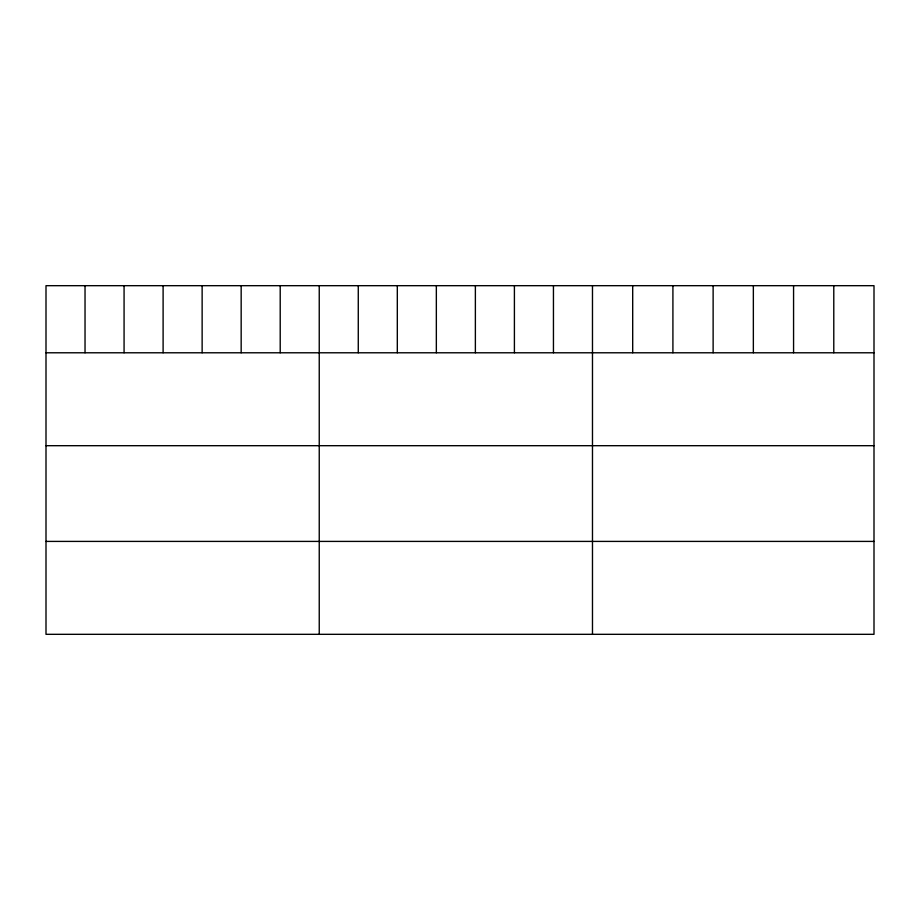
<?xml version="1.0" encoding="UTF-8"?>
<svg xmlns="http://www.w3.org/2000/svg" width="920" height="920" viewBox="0 0 920 920"><rect width="100%" height="100%" fill="white"/><g stroke="black" fill="none" stroke-linecap="round" stroke-linejoin="round"><path stroke-width="1.38" d="M874 352.785L874 634.317L46 634.317L46 285.683L874 285.683L874 352.785L46 352.785M46 445.694L874 445.694M46 541.409L874 541.409M833.784 285.683L833.784 352.785M793.569 285.683L793.569 352.785M753.353 285.683L753.353 352.785M713.126 285.683L713.126 352.785M672.911 285.683L672.911 352.785M632.695 285.683L632.695 352.785M592.48 285.683L592.48 634.317M553.449 285.683L553.449 352.785M514.406 285.683L514.406 352.785M475.375 285.683L475.375 352.785M436.344 285.683L436.344 352.785M397.313 285.683L397.313 352.785M358.271 285.683L358.271 352.785M319.24 285.683L319.24 634.317M280.209 285.683L280.209 352.785M241.166 285.683L241.166 352.785M202.136 285.683L202.136 352.785M163.105 285.683L163.105 352.785M124.073 285.683L124.073 352.785M85.031 285.683L85.031 352.785"/></g></svg>
